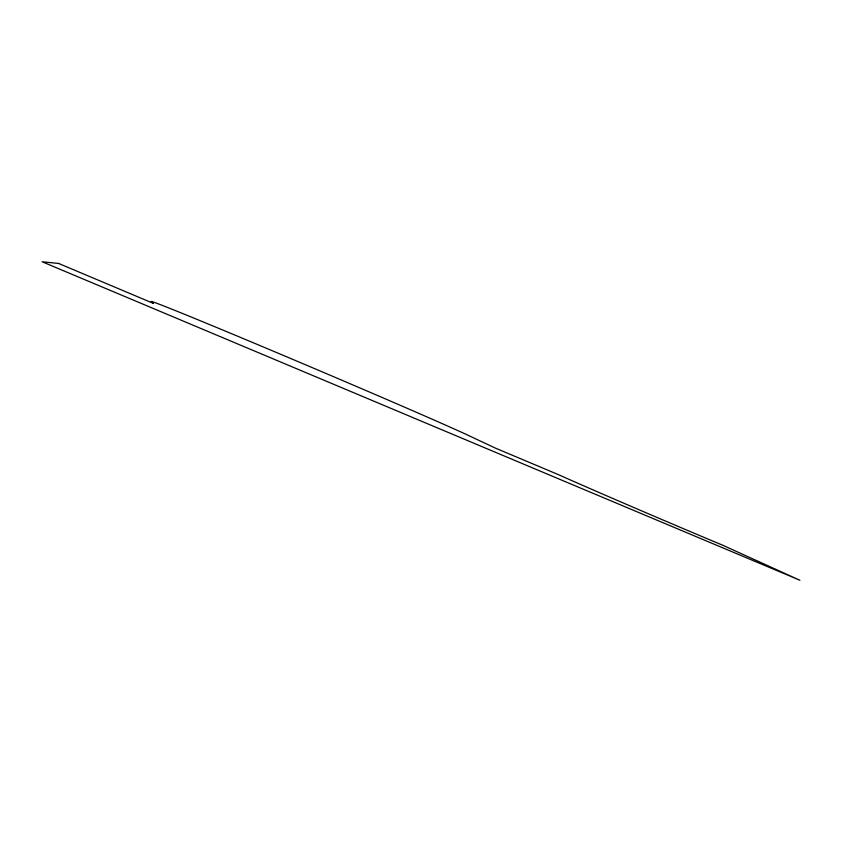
<?xml version="1.0" encoding="UTF-8"?>
<svg xmlns="http://www.w3.org/2000/svg" width="842" height="842" viewBox="0 0 842 842"><rect width="100%" height="100%" fill="white"/><g stroke="black" fill="none" stroke-linecap="round" stroke-linejoin="round"><path stroke-width="1.26" d="M58.645 263.472L42.1 261.746L799.9 580.254L722.331 545.058A127.71 1.4 23.1 0 1 558.235 474.562L495.222 448.028L466.415 434.493A174.589 2.031 23 0 0 286.701 356.819A174.589 2.031 23 0 0 151.728 301.899L153.465 303.415L58.645 263.472"/></g></svg>
